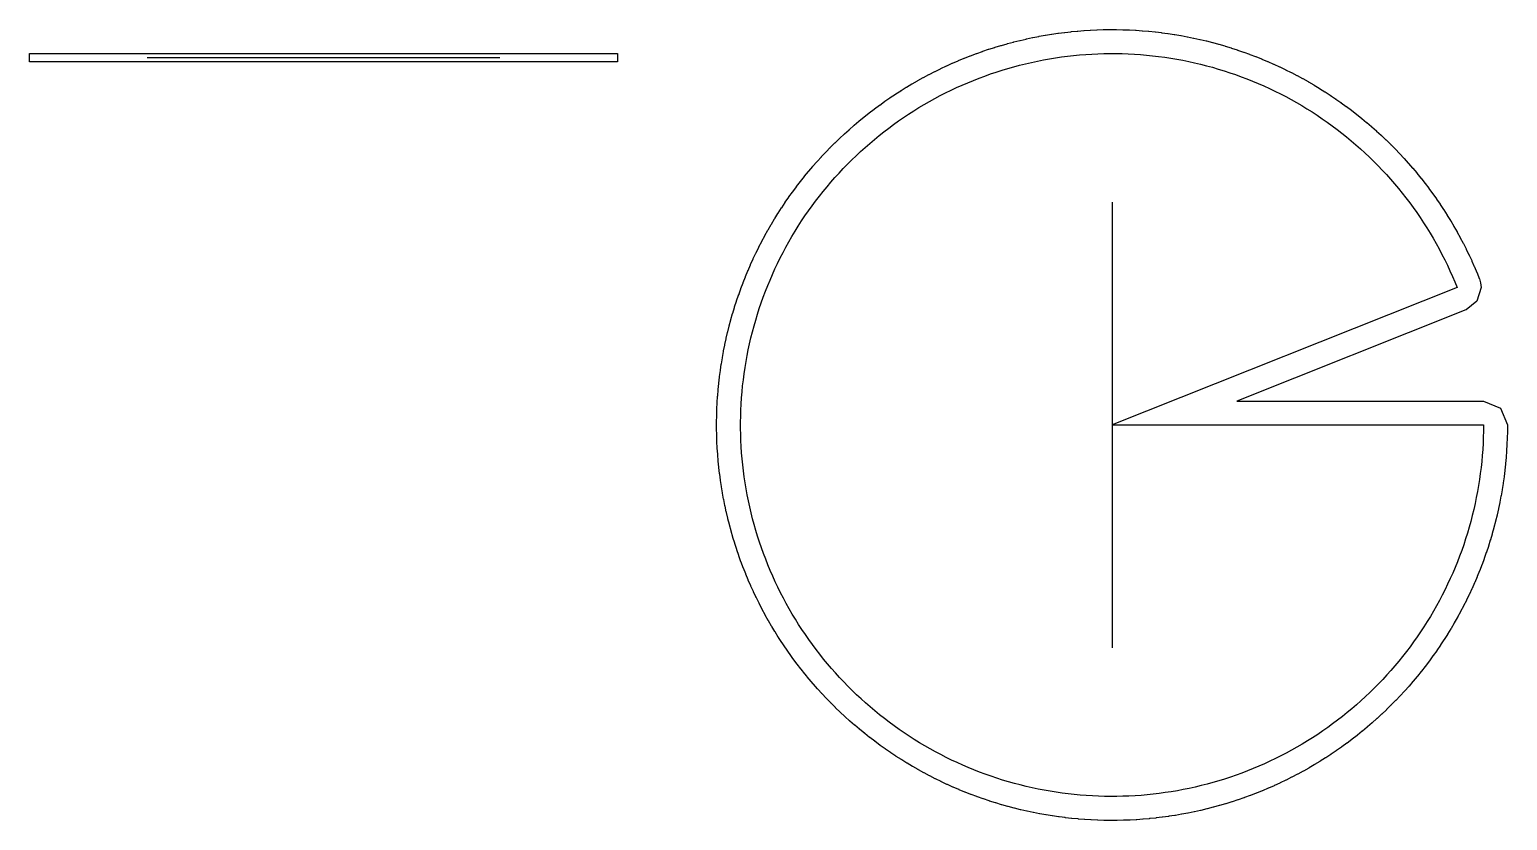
# Model space of a CAD drawing. Header units: millimetres. Extents: x -4 to 1831, y -123 to 4.
# Drawn here: x 929.4 to 1145.3, y -112 to 3.5 of the extents above; entities that cross this region are included whole.
import ezdxf

# ---------------------------------------------------------------- set-up
doc = ezdxf.new("R2010")
doc.units = ezdxf.units.MM

msp = doc.modelspace()

# ---------------------------------------------------------------- linework, layer by layer
at = {"layer": 'D01_CUT'}
msp.add_lwpolyline([(929.37867, 0), (1015.26268, 0), (1015.26268, -1.2), (929.37867, -1.2), (929.37867, 0)], close=True, dxfattribs=at)
at = {"layer": 'D01_GRAIN'}
msp.add_lwpolyline([(946.555472, -0.6), (998.085878, -0.6)], dxfattribs=at)
at = {"layer": 'D01_STITCH'}
msp.add_lwpolyline([(929.37867, 0), (1015.26268, 0), (1015.26268, -1.2), (929.37867, -1.2)], close=True, dxfattribs=at)
at = {"layer": 'K01_CUT'}
msp.add_lwpolyline([(1105.785086, -50.771217), (1141.805219, -50.771217), (1144.280093, -51.796343), (1145.305219, -54.271217), (1145.293331, -54.299918), (1145.305102, -54.299918), (1145.297803, -55.189978), (1145.297455, -55.218925), (1145.296881, -55.247399), (1145.296861, -55.247373), (1145.274966, -56.137194), (1145.274162, -56.166332), (1145.273136, -56.194633), (1145.273084, -56.194565), (1145.236599, -57.083907), (1145.235344, -57.113207), (1145.23387, -57.141362), (1145.233775, -57.14124), (1145.18271, -58.029864), (1145.181011, -58.059296), (1145.179091, -58.087328), (1145.178947, -58.087143), (1145.113315, -58.97481), (1145.111175, -59.004346), (1145.108812, -59.032274), (1145.108613, -59.032019), (1145.028432, -59.918491), (1145.025855, -59.948105), (1145.023048, -59.975941), (1145.022793, -59.975615), (1144.928084, -60.860653), (1144.925073, -60.890318), (1144.921823, -60.918074), (1144.921509, -60.917677), (1144.812299, -61.801042), (1144.808854, -61.830735), (1144.80516, -61.858417), (1144.804789, -61.85795), (1144.681106, -62.739406), (1144.677229, -62.769102), (1144.673091, -62.796717), (1144.672664, -62.796184), (1144.534542, -63.675492), (1144.530233, -63.705169), (1144.525649, -63.732718), (1144.52517, -63.732124), (1144.372646, -64.609049), (1144.367905, -64.638684), (1144.362874, -64.666168), (1144.362346, -64.665519), (1144.195461, -65.539825), (1144.190288, -65.569398), (1144.184808, -65.596816), (1144.184237, -65.596119), (1144.003036, -66.46757), (1143.997429, -66.497062), (1143.9915, -66.524411), (1143.99089, -66.523672), (1143.795421, -67.392034), (1143.789379, -67.421426), (1143.783, -67.448703), (1143.782357, -67.44793), (1143.572673, -68.312969), (1143.566195, -68.342244), (1143.559365, -68.369442), (1143.558694, -68.368643), (1143.334852, -69.230128), (1143.327936, -69.259268), (1143.320655, -69.286383), (1143.319961, -69.285565), (1143.082021, -70.143263), (1143.074667, -70.172252), (1143.066933, -70.199277), (1143.066223, -70.198448), (1142.814249, -71.052128), (1142.806454, -71.080953), (1142.798268, -71.10788), (1142.797548, -71.107047), (1142.531607, -71.95648), (1142.523371, -71.985126), (1142.514732, -72.011948), (1142.514008, -72.011117), (1142.234173, -72.856075), (1142.225493, -72.884529), (1142.216403, -72.911237), (1142.21568, -72.910416), (1141.922024, -73.750671), (1141.912901, -73.778921), (1141.90336, -73.805507), (1141.902643, -73.804701), (1141.595247, -74.640027), (1141.585679, -74.668061), (1141.575688, -74.694517), (1141.574982, -74.693733), (1141.253928, -75.523905), (1141.243914, -75.551713), (1141.233475, -75.57803), (1141.232784, -75.577271), (1140.898159, -76.402066), (1140.8877, -76.429638), (1140.876814, -76.455807), (1140.876143, -76.455078), (1140.528036, -77.274274), (1140.517131, -77.301601), (1140.5058, -77.327613), (1140.505154, -77.326918), (1140.143659, -78.140295), (1140.132308, -78.167369), (1140.120535, -78.193214), (1140.119916, -78.192557), (1139.74513, -78.999896), (1139.733335, -79.026708), (1139.721123, -79.052379), (1139.720534, -79.051761), (1139.332558, -79.852846), (1139.320319, -79.879389), (1139.30767, -79.904876), (1139.307115, -79.904301), (1138.906053, -80.698914), (1138.893372, -80.725183), (1138.880289, -80.750477), (1138.879769, -80.749945), (1138.46573, -81.537874), (1138.452609, -81.563861), (1138.439096, -81.588955), (1138.438613, -81.588467), (1138.011707, -82.3695), (1137.998148, -82.395201), (1137.984208, -82.420084), (1137.983764, -82.419641), (1137.544107, -83.193568), (1137.530112, -83.218977), (1137.51575, -83.243643), (1137.515345, -83.243244), (1137.063054, -84.009857), (1137.048627, -84.03497), (1137.033848, -84.059409), (1137.033482, -84.059055), (1136.56868, -84.818146), (1136.553824, -84.842959), (1136.53863, -84.867165), (1136.538304, -84.866853), (1136.061115, -85.618219), (1136.045835, -85.642728), (1136.030233, -85.666692), (1136.029945, -85.666421), (1135.540498, -86.409861), (1135.524798, -86.434063), (1135.508791, -86.457776), (1135.508542, -86.457545), (1135.006968, -87.192858), (1134.990853, -87.216749), (1134.974447, -87.240206), (1134.974234, -87.240011), (1134.460669, -87.966999), (1134.444144, -87.990578), (1134.427344, -88.01377), (1134.427166, -88.01361), (1133.901747, -88.732078), (1133.884818, -88.755341), (1133.867629, -88.778261), (1133.867484, -88.778132), (1133.330353, -89.487887), (1133.313026, -89.510832), (1133.295454, -89.533473), (1133.295339, -89.533373), (1132.74664, -90.234223), (1132.728922, -90.256849), (1132.710973, -90.279204), (1132.710885, -90.279129), (1132.150767, -90.970886), (1132.132664, -90.99319), (1132.114343, -91.015254), (1132.11428, -91.0152), (1131.542892, -91.697678), (1131.524411, -91.719659), (1131.505726, -91.741423), (1131.505683, -91.741388), (1130.923179, -92.414403), (1130.904329, -92.436059), (1130.885285, -92.457518), (1130.885259, -92.457497), (1130.291796, -93.120869), (1130.272583, -93.142198), (1130.253187, -93.163345), (1130.253174, -93.163334), (1129.648911, -93.816884), (1129.629345, -93.837885), (1129.609602, -93.858714), (1129.609598, -93.858711), (1128.994698, -94.502263), (1128.974786, -94.522935), (1128.954705, -94.543439), (1128.954704, -94.543439), (1128.329333, -95.17682), (1128.309084, -95.197161), (1128.28867, -95.217336), (1128.288669, -95.217335), (1127.652995, -95.840375), (1127.632418, -95.860383), (1127.611678, -95.880222), (1127.611672, -95.880217), (1126.965865, -96.492749), (1126.944969, -96.512423), (1126.923911, -96.53192), (1126.923894, -96.531908), (1126.268129, -97.133766), (1126.246922, -97.153104), (1126.225553, -97.172254), (1126.225522, -97.172231), (1125.559974, -97.763253), (1125.538466, -97.782255), (1125.516794, -97.801051), (1125.516742, -97.801015), (1124.84159, -98.381043), (1124.819791, -98.399705), (1124.797822, -98.418143), (1124.797745, -98.418091), (1124.113172, -98.986968), (1124.09109, -99.005288), (1124.068832, -99.023363), (1124.068725, -99.023291), (1123.374914, -99.580865), (1123.352558, -99.598842), (1123.33002, -99.616548), (1123.329877, -99.616455), (1122.627016, -100.162575), (1122.604396, -100.180207), (1122.581585, -100.197538), (1122.581401, -100.197421), (1121.869678, -100.731941), (1121.846803, -100.749225), (1121.823727, -100.766176), (1121.823498, -100.766035), (1121.103105, -101.288811), (1121.079983, -101.305743), (1121.05665, -101.32231), (1121.056372, -101.322142), (1120.327502, -101.833033), (1120.304143, -101.849612), (1120.280561, -101.865789), (1120.280228, -101.865594), (1119.543078, -102.364463), (1119.51949, -102.380684), (1119.495668, -102.396467), (1119.495277, -102.396244), (1118.750044, -102.882956), (1118.726236, -102.898817), (1118.702182, -102.914201), (1118.701728, -102.913949), (1117.948613, -103.388374), (1117.924593, -103.403871), (1117.900315, -103.418851), (1117.899795, -103.418571), (1117.139001, -103.880581), (1117.114777, -103.895709), (1117.090284, -103.910281), (1117.089695, -103.909973), (1116.321426, -104.359444), (1116.297006, -104.3742), (1116.272306, -104.388359), (1116.271645, -104.388023), (1115.496108, -104.824834), (1115.471498, -104.839213), (1115.446601, -104.852955), (1115.445864, -104.852593), (1114.663268, -105.276626), (1114.638475, -105.290623), (1114.613389, -105.303944), (1114.612576, -105.303557), (1113.823131, -105.714699), (1113.798162, -105.728309), (1113.772895, -105.741205), (1113.772004, -105.740796), (1112.975923, -106.138935), (1112.950783, -106.152153), (1112.925345, -106.16462), (1112.924374, -106.164189), (1112.12187, -106.54922), (1112.096567, -106.56204), (1112.070964, -106.574074), (1112.069915, -106.573625), (1111.261205, -106.945443), (1111.235741, -106.957859), (1111.209984, -106.969457), (1111.208856, -106.968993), (1110.394156, -107.327498), (1110.368538, -107.339504), (1110.342635, -107.350663), (1110.341429, -107.350186), (1109.520959, -107.695281), (1109.49519, -107.706872), (1109.469148, -107.717588), (1109.467866, -107.717102), (1108.641848, -108.048695), (1108.615932, -108.059863), (1108.58976, -108.070135), (1108.588404, -108.069642), (1107.757058, -108.387644), (1107.730999, -108.398382), (1107.704704, -108.408207), (1107.703279, -108.407712), (1106.866829, -108.712037), (1106.840628, -108.722339), (1106.814219, -108.731713), (1106.812728, -108.73122), (1105.9714, -109.021787), (1105.94506, -109.031645), (1105.918543, -109.040568), (1105.916991, -109.04008), (1105.071011, -109.316809), (1105.044534, -109.326218), (1105.017915, -109.334687), (1105.01631, -109.334208), (1104.165905, -109.597026), (1104.139292, -109.605977), (1104.112578, -109.613991), (1104.110925, -109.613525), (1103.256325, -109.862361), (1103.229577, -109.870848), (1103.202773, -109.878406), (1103.201082, -109.877956), (1102.342516, -110.112744), (1102.315634, -110.12076), (1102.288745, -110.12786), (1102.287025, -110.127431), (1101.424724, -110.348106), (1101.397708, -110.355644), (1101.370738, -110.362286), (1101.368999, -110.361881), (1100.503195, -110.568385), (1100.476045, -110.575438), (1100.448997, -110.581622), (1100.447252, -110.581244), (1099.578177, -110.773521), (1099.550894, -110.780084), (1099.523769, -110.78581), (1099.522031, -110.785461), (1098.64992, -110.96346), (1098.622504, -110.969525), (1098.595302, -110.974793), (1098.593585, -110.974477), (1097.718672, -111.138149), (1097.691124, -111.143713), (1097.663844, -111.148523), (1097.662164, -111.148241), (1096.784685, -111.297543), (1096.757006, -111.3026), (1096.729645, -111.306952), (1096.728019, -111.306707), (1095.848209, -111.441597), (1095.8204, -111.446144), (1095.792953, -111.45004), (1095.791401, -111.449831), (1094.909497, -111.570274), (1094.88156, -111.574308), (1094.854019, -111.577748), (1094.852561, -111.577575), (1093.968801, -111.683539), (1093.940739, -111.687058), (1093.913095, -111.690042), (1093.911753, -111.689905), (1093.026374, -111.781361), (1092.998191, -111.784365), (1092.970432, -111.786894), (1092.969229, -111.786791), (1092.082469, -111.863715), (1092.054171, -111.866204), (1092.02628, -111.868278), (1092.025243, -111.868206), (1091.13734, -111.930577), (1091.108936, -111.932555), (1091.080893, -111.934174), (1091.080048, -111.934129), (1090.191242, -111.98193), (1090.162741, -111.983402), (1090.134523, -111.984565), (1090.1339, -111.984542), (1089.244429, -112.01776), (1089.215845, -112.018734), (1089.187423, -112.019439), (1089.187052, -112.019432), (1088.297156, -112.038057), (1088.268504, -112.038544), (1088.239844, -112.038788), (1088.239759, -112.038788), (1087.349678, -112.042817), (1087.341759, -112.042844), (1087.333835, -112.042853), (1087.312959, -112.042792), (1087.292269, -112.042611), (1087.292276, -112.042606), (1086.402248, -112.032037), (1086.373256, -112.031587), (1086.344824, -112.030911), (1086.344858, -112.030885), (1085.455123, -112.005721), (1085.425947, -112.004815), (1085.39768, -112.003689), (1085.39776, -112.003628), (1084.508557, -111.963876), (1084.479226, -111.962521), (1084.4511, -111.960947), (1084.451235, -111.960842), (1083.562805, -111.906512), (1083.533347, -111.904714), (1083.50534, -111.902695), (1083.50554, -111.902539), (1082.61812, -111.833646), (1082.588564, -111.831408), (1082.560658, -111.828946), (1082.560929, -111.828734), (1081.674758, -111.745297), (1081.64513, -111.742623), (1081.617312, -111.739717), (1081.617654, -111.739448), (1080.732971, -111.641489), (1080.703297, -111.63838), (1080.675558, -111.635031), (1080.675971, -111.634704), (1079.793013, -111.522249), (1079.763318, -111.518708), (1079.73565, -111.514914), (1079.736133, -111.51453), (1078.855138, -111.38761), (1078.825444, -111.383637), (1078.797844, -111.379398), (1078.798391, -111.37896), (1077.919596, -111.237608), (1077.889927, -111.233203), (1077.862392, -111.228519), (1077.862999, -111.228028), (1076.98664, -111.072284), (1076.957017, -111.067446), (1076.929548, -111.062314), (1076.930208, -111.061777), (1076.056522, -110.891681), (1076.026965, -110.88641), (1075.999562, -110.88083), (1076.000269, -110.88025), (1075.12949, -110.695848), (1075.100018, -110.690144), (1075.072685, -110.684114), (1075.073433, -110.683496), (1074.205794, -110.484839), (1074.176427, -110.478699), (1074.149168, -110.472219), (1074.149947, -110.471569), (1073.285684, -110.258709), (1073.256438, -110.252133), (1073.229258, -110.245202), (1073.230062, -110.244525), (1072.369405, -110.01752), (1072.340297, -110.010506), (1072.313202, -110.003123), (1072.314023, -110.002426), (1071.457205, -109.761336), (1071.428251, -109.753883), (1071.401248, -109.746048), (1071.402079, -109.745336), (1070.54933, -109.490227), (1070.520544, -109.482333), (1070.49364, -109.474045), (1070.494473, -109.473324), (1069.646022, -109.204265), (1069.617418, -109.195929), (1069.590621, -109.187189), (1069.59145, -109.186465), (1068.747526, -108.903527), (1068.719117, -108.894748), (1068.692435, -108.885557), (1068.693253, -108.884835), (1067.854083, -108.588094), (1067.825881, -108.578872), (1067.799323, -108.569229), (1067.800124, -108.568514), (1066.965933, -108.258052), (1066.937949, -108.248384), (1066.911523, -108.238292), (1066.912302, -108.237589), (1066.083316, -107.913488), (1066.055559, -107.903374), (1066.029275, -107.892835), (1066.030027, -107.892149), (1065.206467, -107.554495), (1065.178949, -107.543936), (1065.152815, -107.53295), (1065.153536, -107.532285), (1064.335625, -107.18117), (1064.308354, -107.170166), (1064.282378, -107.158736), (1064.283065, -107.158095), (1063.471021, -106.793614), (1063.444006, -106.782164), (1063.418199, -106.770293), (1063.418847, -106.76968), (1062.612891, -106.391931), (1062.586138, -106.380036), (1062.560508, -106.367725), (1062.561116, -106.367144), (1061.761463, -105.976228), (1061.73498, -105.96389), (1061.709536, -105.951143), (1061.710101, -105.950596), (1060.916967, -105.546617), (1060.890761, -105.533837), (1060.865511, -105.520658), (1060.866033, -105.520146), (1060.07963, -105.103215), (1060.053706, -105.089995), (1060.028659, -105.076387), (1060.029137, -105.075912), (1059.249678, -104.64614), (1059.224042, -104.632483), (1059.199206, -104.618449), (1059.199639, -104.618013), (1058.427333, -104.175515), (1058.40199, -104.161423), (1058.377374, -104.146968), (1058.377763, -104.146571), (1057.612817, -103.691467), (1057.587771, -103.676944), (1057.563383, -103.662071), (1057.563728, -103.661714), (1056.806349, -103.194126), (1056.781604, -103.179175), (1056.757452, -103.16389), (1056.757755, -103.163572), (1056.008146, -102.683626), (1055.983706, -102.668252), (1055.959798, -102.652558), (1055.960059, -102.652279), (1055.218423, -102.160104), (1055.19429, -102.144311), (1055.170633, -102.128214), (1055.170857, -102.127973), (1054.437391, -101.623701), (1054.41357, -101.607494), (1054.390172, -101.590999), (1054.390358, -101.590794), (1053.665262, -101.074562), (1053.641754, -101.057946), (1053.618622, -101.041058), (1053.618775, -101.040887), (1052.902242, -100.512833), (1052.87905, -100.495814), (1052.856192, -100.478539), (1052.856314, -100.478401), (1052.148537, -99.938666), (1052.125663, -99.921251), (1052.103085, -99.903594), (1052.10318, -99.903485), (1051.40435, -99.352216), (1051.381796, -99.33441), (1051.359506, -99.316378), (1051.359576, -99.316296), (1050.669881, -98.75364), (1050.647649, -98.735451), (1050.625652, -98.717049), (1050.625702, -98.71699), (1049.945327, -98.143099), (1049.923419, -98.124535), (1049.901723, -98.105768), (1049.901755, -98.10573), (1049.230884, -97.520757), (1049.209301, -97.501825), (1049.187912, -97.482701), (1049.18793, -97.482679), (1048.526743, -96.886782), (1048.505487, -96.86749), (1048.484411, -96.848016), (1048.484419, -96.848005), (1047.833094, -96.241345), (1047.812166, -96.221701), (1047.791409, -96.201882), (1047.791412, -96.201879), (1047.150123, -95.584619), (1047.129525, -95.564631), (1047.109094, -95.544474), (1047.109094, -95.544474), (1046.478014, -94.91678), (1046.457748, -94.896457), (1046.437648, -94.875969), (1046.437649, -94.875968), (1045.816949, -94.238009), (1045.797015, -94.217359), (1045.777253, -94.196548), (1045.777259, -94.19654), (1045.167104, -93.548487), (1045.147505, -93.52752), (1045.128085, -93.506392), (1045.128099, -93.506373), (1044.528655, -92.8484), (1044.509392, -92.827126), (1044.490321, -92.805688), (1044.490346, -92.805652), (1043.901773, -92.137938), (1043.882847, -92.116364), (1043.864131, -92.094624), (1043.86417, -92.094567), (1043.286627, -91.41729), (1043.268041, -91.395426), (1043.249684, -91.373392), (1043.24974, -91.373308), (1042.683382, -90.68665), (1042.665138, -90.664505), (1042.647146, -90.642185), (1042.647222, -90.642069), (1042.092201, -89.946215), (1042.074301, -89.9238), (1042.056679, -89.9012), (1042.056777, -89.901048), (1041.513242, -89.196185), (1041.495688, -89.173507), (1041.478442, -89.150636), (1041.478564, -89.150443), (1040.946662, -88.436761), (1040.929457, -88.413829), (1040.912592, -88.390695), (1040.912739, -88.390456), (1040.392613, -87.668147), (1040.375759, -87.644971), (1040.359279, -87.621582), (1040.359453, -87.621291), (1039.851243, -86.890549), (1039.834744, -86.867138), (1039.818655, -86.843502), (1039.818856, -86.843157), (1039.322699, -86.104178), (1039.306558, -86.080541), (1039.290864, -86.056666), (1039.291094, -86.056261), (1038.807122, -85.309245), (1038.791343, -85.285389), (1038.776049, -85.261284), (1038.776307, -85.260816), (1038.304652, -84.505963), (1038.289238, -84.481896), (1038.274349, -84.45757), (1038.274635, -84.457035), (1037.815423, -83.694548), (1037.800378, -83.67028), (1037.785898, -83.64574), (1037.786213, -83.645135), (1037.339567, -82.87522), (1037.324895, -82.850756), (1037.31083, -82.826012), (1037.311171, -82.825333), (1036.877212, -82.048197), (1036.862919, -82.023545), (1036.849271, -81.998605), (1036.849638, -81.997852), (1036.428482, -81.213703), (1036.414572, -81.18887), (1036.401346, -81.163743), (1036.401738, -81.162913), (1035.993499, -80.371962), (1035.979976, -80.346955), (1035.967176, -80.321649), (1035.967591, -80.32074), (1035.572378, -79.523201), (1035.559249, -79.498025), (1035.546879, -79.472548), (1035.547314, -79.471561), (1035.165234, -78.667647), (1035.152504, -78.642308), (1035.140567, -78.61667), (1035.14102, -78.615603), (1034.772176, -77.805532), (1034.759851, -77.780034), (1034.748351, -77.754243), (1034.748818, -77.753097), (1034.393309, -76.937086), (1034.381395, -76.911434), (1034.370335, -76.885498), (1034.370814, -76.884275), (1034.028735, -76.062543), (1034.017239, -76.036741), (1034.006622, -76.01067), (1034.00711, -76.009371), (1033.678553, -75.182139), (1033.667482, -75.156191), (1033.65731, -75.129991), (1033.657803, -75.128619), (1033.342857, -74.296111), (1033.332216, -74.270019), (1033.322493, -74.243698), (1033.322987, -74.242258), (1033.021737, -73.404696), (1033.011534, -73.378464), (1033.002261, -73.352029), (1033.002753, -73.350524), (1032.715279, -72.508135), (1032.705521, -72.481764), (1032.6967, -72.455223), (1032.697186, -72.453659), (1032.423566, -71.606668), (1032.41426, -71.58016), (1032.405893, -71.55352), (1032.406369, -71.551903), (1032.146677, -70.700539), (1032.137829, -70.673895), (1032.129917, -70.647161), (1032.13038, -70.645499), (1031.884685, -69.78999), (1031.876303, -69.763212), (1031.868848, -69.736389), (1031.869293, -69.734691), (1031.637661, -68.875268), (1031.629752, -68.848355), (1031.622754, -68.821448), (1031.623178, -68.819723), (1031.405672, -67.956617), (1031.398242, -67.929571), (1031.391703, -67.902583), (1031.392102, -67.900842), (1031.18878, -67.034285), (1031.181836, -67.007105), (1031.175755, -66.980039), (1031.176127, -66.978295), (1030.987044, -66.10852), (1030.980592, -66.081207), (1030.974969, -66.054065), (1030.97531, -66.05233), (1030.800517, -65.179571), (1030.794563, -65.152126), (1030.789398, -65.124906), (1030.789706, -65.123196), (1030.62925, -64.247688), (1030.623799, -64.22011), (1030.619092, -64.192812), (1030.619365, -64.191143), (1030.473289, -63.313121), (1030.468345, -63.285413), (1030.464095, -63.258033), (1030.464333, -63.256422), (1030.332675, -62.376123), (1030.328243, -62.348284), (1030.324449, -62.320817), (1030.324651, -62.319284), (1030.207448, -61.436944), (1030.20353, -61.408978), (1030.200191, -61.381416), (1030.200356, -61.379982), (1030.09764, -60.495838), (1030.094236, -60.467748), (1030.091354, -60.44008), (1030.091483, -60.438767), (1030.00328, -59.553058), (1030.000392, -59.524849), (1029.997965, -59.497061), (1029.998061, -59.495894), (1029.924395, -58.608857), (1029.922021, -58.580535), (1029.920048, -58.552611), (1029.920114, -58.551615), (1029.861006, -57.663489), (1029.859141, -57.635062), (1029.857624, -57.606982), (1029.857664, -57.606184), (1029.813129, -56.717209), (1029.811769, -56.688688), (1029.810708, -56.660427), (1029.810727, -56.659857), (1029.780777, -55.770271), (1029.779913, -55.741669), (1029.779311, -55.713197), (1029.779316, -55.712887), (1029.76396, -54.822929), (1029.763581, -54.794264), (1029.76344, -54.765546), (1029.76344, -54.76553), (1029.762681, -53.87544), (1029.76268, -53.873947), (1029.76268, -53.872455), (1029.762784, -53.845115), (1029.763094, -53.818028), (1029.763103, -53.818039), (1029.776941, -52.928056), (1029.777495, -52.89902), (1029.778271, -52.870627), (1029.778304, -52.870671), (1029.806737, -51.981034), (1029.807744, -51.95182), (1029.808971, -51.923588), (1029.809041, -51.923679), (1029.852059, -51.034628), (1029.853514, -51.005266), (1029.855188, -50.977168), (1029.855304, -50.977318), (1029.912897, -50.089093), (1029.914794, -50.059611), (1029.916913, -50.031628), (1029.917081, -50.031844), (1029.989233, -49.144682), (1029.991569, -49.115108), (1029.994131, -49.087223), (1029.994355, -49.087509), (1030.081047, -48.201651), (1030.083819, -48.172011), (1030.086824, -48.144211), (1030.087106, -48.14457), (1030.188315, -47.260252), (1030.19152, -47.230571), (1030.194969, -47.202849), (1030.195309, -47.203278), (1030.311007, -46.320739), (1030.314645, -46.291041), (1030.318538, -46.26339), (1030.318934, -46.263887), (1030.44909, -45.383364), (1030.453161, -45.353674), (1030.457499, -45.326089), (1030.457949, -45.32665), (1030.602528, -44.44838), (1030.607031, -44.418719), (1030.611815, -44.391199), (1030.612316, -44.391819), (1030.771279, -43.516038), (1030.776214, -43.486428), (1030.781446, -43.458973), (1030.781994, -43.459645), (1030.955298, -42.586589), (1030.960666, -42.557049), (1030.966346, -42.529662), (1030.966936, -42.530379), (1031.154535, -41.660283), (1031.160337, -41.630833), (1031.166467, -41.603516), (1031.167093, -41.604271), (1031.368936, -40.737369), (1031.375174, -40.708027), (1031.381755, -40.680785), (1031.382411, -40.681571), (1031.598445, -39.818095), (1031.605119, -39.788879), (1031.612151, -39.761717), (1031.612833, -39.762525), (1031.842999, -38.902709), (1031.850111, -38.873634), (1031.857595, -38.846559), (1031.858296, -38.847383), (1032.102532, -37.991456), (1032.110083, -37.962538), (1032.11802, -37.935557), (1032.118735, -37.936389), (1032.376975, -37.084583), (1032.384967, -37.055836), (1032.393356, -37.028955), (1032.394078, -37.029788), (1032.666253, -36.182332), (1032.674688, -36.15377), (1032.683529, -36.126999), (1032.684253, -36.127825), (1032.97029, -35.284947), (1032.979168, -35.256583), (1032.98846, -35.229928), (1032.989182, -35.230743), (1033.289003, -34.392669), (1033.298325, -34.364514), (1033.308068, -34.337985), (1033.308781, -34.338782), (1033.622306, -33.505737), (1033.632074, -33.477803), (1033.642266, -33.451408), (1033.642965, -33.452182), (1033.97011, -32.624391), (1033.980323, -32.596688), (1033.990963, -32.570436), (1033.991645, -32.571182), (1034.332322, -31.748868), (1034.342981, -31.721404), (1034.354066, -31.695305), (1034.354726, -31.696019), (1034.708843, -30.879402), (1034.719948, -30.852188), (1034.731477, -30.82625), (1034.732111, -30.826928), (1035.099573, -30.016229), (1035.111123, -29.989272), (1035.123093, -29.963503), (1035.123699, -29.964143), (1035.504406, -29.159579), (1035.516401, -29.132887), (1035.528809, -29.107297), (1035.529383, -29.107896), (1035.923235, -28.309684), (1035.935672, -28.283263), (1035.948516, -28.257862), (1035.949055, -28.258418), (1036.355944, -27.466773), (1036.368823, -27.440629), (1036.382099, -27.415424), (1036.382603, -27.415936), (1036.80242, -26.63107), (1036.815738, -26.605211), (1036.829442, -26.58021), (1036.829908, -26.580678), (1037.262541, -25.802803), (1037.276296, -25.777232), (1037.290425, -25.752445), (1037.290852, -25.752868), (1037.736184, -24.982193), (1037.750372, -24.956916), (1037.764922, -24.93235), (1037.76531, -24.932729), (1038.223221, -24.169461), (1038.23784, -24.144481), (1038.252806, -24.120146), (1038.253154, -24.120481), (1038.723521, -23.364825), (1038.738567, -23.340148), (1038.753945, -23.31605), (1038.754254, -23.316344), (1039.23695, -22.568503), (1039.252419, -22.544131), (1039.268203, -22.520279), (1039.268474, -22.520532), (1039.76337, -21.780708), (1039.779256, -21.756645), (1039.795443, -21.733046), (1039.795676, -21.73326), (1040.302638, -21.001653), (1040.318938, -20.977901), (1040.335521, -20.954562), (1040.335718, -20.954741), (1040.854611, -20.231546), (1040.871318, -20.208108), (1040.888293, -20.185037), (1040.888456, -20.185183), (1041.419139, -19.470595), (1041.436247, -19.447474), (1041.453608, -19.424678), (1041.45374, -19.424793), (1041.996071, -18.719005), (1042.013574, -18.696202), (1042.031316, -18.673688), (1042.031418, -18.673777), (1042.585251, -17.976977), (1042.603143, -17.954495), (1042.621259, -17.93227), (1042.621335, -17.932335), (1043.186522, -17.244712), (1043.204795, -17.222552), (1043.223279, -17.200622), (1043.223333, -17.200667), (1043.79972, -16.522406), (1043.818368, -16.500571), (1043.837214, -16.478942), (1043.837249, -16.478971), (1044.424682, -15.810253), (1044.443696, -15.788744), (1044.462899, -15.767424), (1044.462918, -15.76744), (1045.06124, -15.108446), (1045.080612, -15.087264), (1045.100164, -15.066259), (1045.100173, -15.066266), (1045.709221, -14.417173), (1045.728943, -14.396319), (1045.748838, -14.375635), (1045.74884, -14.375637), (1046.368452, -13.73662), (1046.388516, -13.716096), (1046.408747, -13.695739), (1046.408747, -13.695739), (1047.038755, -13.066969), (1047.059152, -13.046777), (1047.079713, -13.026752), (1047.079716, -13.026754), (1047.719951, -12.408402), (1047.740672, -12.388543), (1047.761555, -12.368857), (1047.761565, -12.368864), (1048.411855, -11.761094), (1048.432892, -11.74157), (1048.45409, -11.722228), (1048.454112, -11.722245), (1049.114282, -11.125221), (1049.135625, -11.106034), (1049.157131, -11.087042), (1049.157171, -11.08707), (1049.827043, -10.500954), (1049.848683, -10.482104), (1049.870489, -10.463468), (1049.870552, -10.463511), (1050.549947, -9.888459), (1050.571874, -9.86995), (1050.593973, -9.851674), (1050.594063, -9.851735), (1051.282797, -9.287903), (1051.305004, -9.269736), (1051.327387, -9.251826), (1051.327511, -9.251907), (1052.025399, -8.699446), (1052.047874, -8.681623), (1052.070536, -8.664085), (1052.070696, -8.664188), (1052.777551, -8.123247), (1052.800287, -8.105771), (1052.823217, -8.088609), (1052.823421, -8.088736), (1053.539052, -7.55946), (1053.562039, -7.542334), (1053.585231, -7.525554), (1053.585481, -7.525707), (1054.309696, -7.008239), (1054.332925, -6.991464), (1054.356371, -6.975071), (1054.356673, -6.975251), (1055.089277, -6.469729), (1055.112739, -6.45331), (1055.13643, -6.437309), (1055.136788, -6.437517), (1055.877585, -5.944078), (1055.901272, -5.928017), (1055.925199, -5.912413), (1055.925618, -5.912649), (1056.674407, -5.431425), (1056.698311, -5.415727), (1056.722466, -5.400523), (1056.722949, -5.400788), (1057.479529, -4.931909), (1057.503642, -4.916577), (1057.528017, -4.901779), (1057.528567, -4.902072), (1058.292736, -4.445664), (1058.317049, -4.430702), (1058.341635, -4.416315), (1058.342256, -4.416636), (1059.113807, -3.972821), (1059.138313, -3.958234), (1059.163102, -3.944261), (1059.163797, -3.944609), (1059.942522, -3.513508), (1059.967215, -3.4993), (1059.992198, -3.485746), (1059.992969, -3.486119), (1060.778659, -3.067847), (1060.803532, -3.054023), (1060.8287, -3.040892), (1060.829548, -3.041289), (1061.621992, -2.635959), (1061.647038, -2.622524), (1061.672383, -2.60982), (1061.67331, -2.610239), (1062.472295, -2.217959), (1062.497509, -2.204919), (1062.523022, -2.192645), (1062.524027, -2.193084), (1063.329339, -1.813961), (1063.354714, -1.801321), (1063.380387, -1.789482), (1063.381472, -1.789938), (1064.192893, -1.424072), (1064.218426, -1.411839), (1064.24425, -1.400437), (1064.245413, -1.400907), (1065.062725, -1.048398), (1065.088411, -1.036578), (1065.114377, -1.025616), (1065.115618, -1.026098), (1065.938601, -0.68704), (1065.964436, -0.675639), (1065.990537, -0.665121), (1065.991852, -0.66561), (1066.820285, -0.340095), (1066.846266, -0.329119), (1066.872494, -0.319048), (1066.873881, -0.319541), (1067.707541, -0.007656), (1067.733664, 0.002887), (1067.760011, 0.01251), (1067.761467, 0.012016), (1068.600129, 0.310187), (1068.626393, 0.320291), (1068.652852, 0.329463), (1068.65437, 0.328972), (1069.49781, 0.613349), (1069.524212, 0.623007), (1069.550776, 0.631726), (1069.552352, 0.631242), (1070.400342, 0.901748), (1070.426881, 0.910953), (1070.453543, 0.919218), (1070.455171, 0.918744), (1071.307483, 1.175307), (1071.334157, 1.184051), (1071.360912, 1.191861), (1071.362582, 1.191401), (1072.218988, 1.433952), (1072.245796, 1.442229), (1072.272639, 1.449581), (1072.274344, 1.449141), (1073.134612, 1.677614), (1073.161554, 1.685416), (1073.18848, 1.692311), (1073.19021, 1.691892), (1074.054109, 1.906226), (1074.081185, 1.913548), (1074.10819, 1.919985), (1074.109933, 1.919591), (1074.977232, 2.119728), (1075.004441, 2.126562), (1075.031524, 2.132541), (1075.033268, 2.132176), (1075.903731, 2.318062), (1075.931074, 2.324403), (1075.958233, 2.329924), (1075.959964, 2.329589), (1076.833359, 2.501175), (1076.860834, 2.507017), (1076.888071, 2.512079), (1076.889773, 2.511779), (1077.765865, 2.669018), (1077.793472, 2.674355), (1077.820788, 2.67896), (1077.822446, 2.678694), (1078.700998, 2.821544), (1078.728736, 2.826373), (1078.756135, 2.830521), (1078.75773, 2.830292), (1079.638507, 2.958714), (1079.666374, 2.963031), (1079.693862, 2.966723), (1079.695375, 2.96653), (1080.57814, 3.080491), (1080.606133, 3.084294), (1080.633718, 3.08753), (1080.635127, 3.087373), (1081.519643, 3.186841), (1081.54776, 3.190128), (1081.575453, 3.192909), (1081.576736, 3.192787), (1082.462763, 3.277736), (1082.490998, 3.280508), (1082.518814, 3.282834), (1082.519946, 3.282745), (1083.407248, 3.353152), (1083.435594, 3.355411), (1083.46355, 3.357282), (1083.464505, 3.357223), (1084.352842, 3.413068), (1084.381291, 3.414818), (1084.409409, 3.416234), (1084.410158, 3.416199), (1085.299292, 3.457468), (1085.327832, 3.458716), (1085.356138, 3.459674), (1085.356652, 3.459659), (1086.246342, 3.48634), (1086.27496, 3.487094), (1086.303484, 3.487594), (1086.303731, 3.48759), (1087.193739, 3.499677), (1087.217481, 3.49992), (1087.241267, 3.5), (1087.241608, 3.499858), (1087.25114, 3.499986), (1088.141227, 3.497475), (1088.170105, 3.497279), (1088.198642, 3.496855), (1088.198625, 3.496843), (1089.088552, 3.479735), (1089.11763, 3.479079), (1089.145984, 3.478201), (1089.145932, 3.478161), (1090.035458, 3.44646), (1090.064707, 3.445353), (1090.092908, 3.444025), (1090.092804, 3.443946), (1090.981691, 3.397661), (1091.011082, 3.396107), (1091.039153, 3.394333), (1091.038989, 3.394206), (1091.926996, 3.33335), (1091.956501, 3.331355), (1091.984461, 3.329136), (1091.98423, 3.328956), (1092.87112, 3.253545), (1092.900711, 3.251111), (1092.928576, 3.24845), (1092.928274, 3.248213), (1093.813808, 3.158267), (1093.843459, 3.155398), (1093.871241, 3.152293), (1093.870866, 3.151998), (1094.754806, 3.047542), (1094.784493, 3.044239), (1094.812199, 3.040691), (1094.811755, 3.040338), (1095.693863, 2.921399), (1095.72356, 2.917664), (1095.751197, 2.913671), (1095.750685, 2.913262), (1096.630724, 2.779873), (1096.660409, 2.775706), (1096.68798, 2.771268), (1096.687405, 2.770805), (1097.565138, 2.623001), (1097.594789, 2.618402), (1097.622294, 2.613517), (1097.621663, 2.613005), (1098.496853, 2.450826), (1098.52645, 2.445794), (1098.553889, 2.440462), (1098.553207, 2.439904), (1099.42562, 2.263394), (1099.455141, 2.257929), (1099.482513, 2.252148), (1099.481787, 2.25155), (1100.351188, 2.060755), (1100.380615, 2.054856), (1100.407916, 2.048625), (1100.407153, 2.047991), (1101.273308, 1.842964), (1101.302623, 1.83663), (1101.329848, 1.829948), (1101.329056, 1.829285), (1102.191733, 1.61008), (1102.220919, 1.603309), (1102.248062, 1.596175), (1102.247249, 1.595488), (1103.106214, 1.362165), (1103.135255, 1.354955), (1103.16231, 1.347369), (1103.161484, 1.346665), (1104.016507, 1.099286), (1104.045388, 1.091636), (1104.072347, 1.083598), (1104.071515, 1.082881), (1104.922366, 0.821514), (1104.951072, 0.813422), (1104.97793, 0.804932), (1104.977098, 0.804209), (1105.823548, 0.528922), (1105.852067, 0.520388), (1105.878813, 0.511446), (1105.877988, 0.510722), (1106.71981, 0.221591), (1106.748128, 0.212614), (1106.774756, 0.20322), (1106.773945, 0.2025), (1107.610912, -0.100398), (1107.639018, -0.10982), (1107.665518, -0.119663), (1107.664726, -0.120374), (1108.496613, -0.436957), (1108.524496, -0.446825), (1108.55086, -0.457117), (1108.550092, -0.457813), (1109.376675, -0.787997), (1109.404326, -0.79831), (1109.430544, -0.80905), (1109.429805, -0.809727), (1110.250862, -1.153422), (1110.27827, -1.164181), (1110.304334, -1.175366), (1110.303628, -1.176021), (1111.118938, -1.533135), (1111.146096, -1.54434), (1111.171996, -1.555968), (1111.171327, -1.556596), (1111.98067, -1.927034), (1112.007569, -1.938683), (1112.033298, -1.950752), (1112.032667, -1.951351), (1112.835827, -2.335012), (1112.862459, -2.347105), (1112.888007, -2.359611), (1112.887418, -2.360178), (1113.684177, -2.756959), (1113.710537, -2.769495), (1113.735895, -2.782436), (1113.735349, -2.782968), (1114.525494, -3.192763), (1114.551574, -3.20574), (1114.576734, -3.219112), (1114.576232, -3.219608), (1115.35955, -3.642306), (1115.385345, -3.655722), (1115.410299, -3.669521), (1115.409841, -3.669979), (1116.186122, -4.105466), (1116.211627, -4.119319), (1116.236365, -4.133542), (1116.235952, -4.133961), (1117.004986, -4.582121), (1117.030197, -4.596406), (1117.054711, -4.611049), (1117.054342, -4.611428), (1117.815923, -5.07214), (1117.840835, -5.086855), (1117.865118, -5.101914), (1117.864792, -5.102253), (1118.618715, -5.575393), (1118.643325, -5.590534), (1118.667368, -5.606003), (1118.667084, -5.606304), (1119.413146, -6.091744), (1119.437449, -6.107307), (1119.461245, -6.123182), (1119.461001, -6.123444), (1120.199002, -6.621054), (1120.222995, -6.637034), (1120.246537, -6.65331), (1120.24633, -6.653535), (1120.976071, -7.163182), (1120.999752, -7.179573), (1121.023032, -7.196244), (1121.022861, -7.196433), (1121.744145, -7.71798), (1121.767511, -7.734777), (1121.790522, -7.751839), (1121.790383, -7.751994), (1122.503016, -8.2853), (1122.526066, -8.302497), (1122.5488, -8.319944), (1122.548691, -8.320068), (1123.252482, -8.864989), (1123.275213, -8.88258), (1123.297663, -8.900405), (1123.29758, -8.900502), (1123.99234, -9.456891), (1124.01475, -9.474869), (1124.03691, -9.493068), (1124.03685, -9.493139), (1124.722392, -10.060848), (1124.744479, -10.079205), (1124.766342, -10.097771), (1124.766301, -10.09782), (1125.44244, -10.676696), (1125.464202, -10.695426), (1125.485762, -10.714353), (1125.485737, -10.714384), (1126.152292, -11.30427), (1126.173728, -11.323364), (1126.194978, -11.342646), (1126.194964, -11.342663), (1126.851755, -11.943401), (1126.872864, -11.962852), (1126.893798, -11.982482), (1126.893793, -11.982489), (1127.540643, -12.593917), (1127.561423, -12.613717), (1127.582035, -12.633688), (1127.582034, -12.633689), (1128.21877, -13.255644), (1128.23922, -13.275783), (1128.259503, -13.296089), (1128.259503, -13.296089), (1128.885954, -13.928403), (1128.906071, -13.948874), (1128.926021, -13.969507), (1128.926018, -13.969511), (1129.542014, -14.612013), (1129.561798, -14.632806), (1129.581408, -14.65376), (1129.581399, -14.653773), (1130.186775, -15.306291), (1130.206224, -15.327397), (1130.225488, -15.348665), (1130.22547, -15.348691), (1130.820063, -16.01105), (1130.839176, -16.03246), (1130.858089, -16.054033), (1130.858057, -16.054078), (1131.441708, -16.726099), (1131.460482, -16.747804), (1131.479038, -16.769677), (1131.478991, -16.769745), (1132.051543, -17.451248), (1132.069976, -17.473239), (1132.08817, -17.495402), (1132.088105, -17.495499), (1132.649403, -18.1863), (1132.667493, -18.208567), (1132.68532, -18.231014), (1132.685235, -18.231145), (1133.235128, -18.931058), (1133.252873, -18.953593), (1133.270327, -18.976315), (1133.270219, -18.976485), (1133.80856, -19.685322), (1133.825958, -19.708115), (1133.843034, -19.731105), (1133.842901, -19.731318), (1134.369545, -20.448889), (1134.386593, -20.471931), (1134.403286, -20.49518), (1134.403127, -20.495442), (1134.917932, -21.221553), (1134.934627, -21.244835), (1134.950932, -21.268336), (1134.950746, -21.268651), (1135.453573, -22.003107), (1135.469912, -22.026621), (1135.485825, -22.050365), (1135.485611, -22.050737), (1135.976326, -22.793341), (1135.992305, -22.817077), (1136.00782, -22.841056), (1136.007578, -22.841489), (1136.486048, -23.592041), (1136.501664, -23.615992), (1136.516777, -23.640197), (1136.516506, -23.640695), (1136.982602, -24.398993), (1136.997852, -24.423151), (1137.012558, -24.447574), (1137.012259, -24.44814), (1137.465856, -25.21398), (1137.480735, -25.238337), (1137.495029, -25.26297), (1137.494703, -25.263607), (1137.935679, -26.036783), (1137.950182, -26.061332), (1137.964061, -26.086165), (1137.963708, -26.086877), (1138.391945, -26.86718), (1138.406068, -26.891914), (1138.419527, -26.916939), (1138.419149, -26.917727), (1138.834531, -27.704949), (1138.848269, -27.729861), (1138.861304, -27.755069), (1138.860902, -27.755935), (1139.263319, -28.549863), (1139.276666, -28.574947), (1139.289273, -28.60033), (1139.28885, -28.601274), (1139.678192, -29.401696), (1139.691143, -29.426946), (1139.703319, -29.452495), (1139.702876, -29.453519), (1140.079039, -30.260218), (1140.091588, -30.285629), (1140.10333, -30.311336), (1140.10287, -30.312439), (1140.465752, -31.125198), (1140.477894, -31.150766), (1140.489197, -31.176622), (1140.488724, -31.177803), (1140.838228, -31.996404), (1140.849955, -32.022124), (1140.860817, -32.048121), (1140.860334, -32.049379), (1141.196366, -32.873602), (1141.208284, -32.913157), (1141.218091, -32.9256), (1141.212682, -32.927754), (1141.388576, -33.511527), (1141.455369, -34.194942), (1140.837559, -36.181272), (1139.251382, -37.447153), (1139.250087, -37.446665), (1105.785086, -50.771217)], close=True, dxfattribs=at)
at = {"layer": 'K01_GRAIN'}
msp.add_lwpolyline([(1087.53395, -21.708571), (1087.53395, -86.834282)], dxfattribs=at)
at = {"layer": 'K01_STITCH'}
msp.add_lwpolyline([(1087.533217, -54.271217), (1141.805219, -54.271217), (1141.79792, -55.161278), (1141.776025, -56.051099), (1141.73954, -56.940441), (1141.688475, -57.829066), (1141.622843, -58.716733), (1141.542662, -59.603205), (1141.447954, -60.488242), (1141.338744, -61.371608), (1141.215061, -62.253063), (1141.076939, -63.132371), (1140.924415, -64.009296), (1140.75753, -64.883602), (1140.576329, -65.755053), (1140.38086, -66.623416), (1140.171177, -67.488456), (1139.947335, -68.34994), (1139.709395, -69.207638), (1139.457421, -70.061318), (1139.19148, -70.910751), (1138.911644, -71.755709), (1138.617989, -72.595963), (1138.310593, -73.431289), (1137.989539, -74.261461), (1137.654913, -75.086256), (1137.306805, -75.905452), (1136.94531, -76.718829), (1136.570524, -77.526168), (1136.182548, -78.327252), (1135.781486, -79.121866), (1135.367447, -79.909795), (1134.940541, -80.690828), (1134.500884, -81.464755), (1134.048593, -82.231367), (1133.583791, -82.990458), (1133.106603, -83.741825), (1132.617156, -84.485265), (1132.115582, -85.220578), (1131.602017, -85.947566), (1131.076598, -86.666034), (1130.539467, -87.375789), (1129.990769, -88.076639), (1129.43065, -88.768396), (1128.859261, -89.450874), (1128.276757, -90.12389), (1127.683294, -90.787262), (1127.079031, -91.440812), (1126.464132, -92.084364), (1125.838761, -92.717745), (1125.203086, -93.340786), (1124.557279, -93.953317), (1123.901514, -94.555174), (1123.235966, -95.146197), (1122.560815, -95.726224), (1121.876242, -96.295101), (1121.182432, -96.852675), (1120.479571, -97.398795), (1119.767848, -97.933315), (1119.047454, -98.456091), (1118.318584, -98.966982), (1117.581434, -99.465851), (1116.836201, -99.952563), (1116.083086, -100.426988), (1115.322292, -100.888998), (1114.554023, -101.33847), (1113.778486, -101.775281), (1112.99589, -102.199314), (1112.206445, -102.610456), (1111.410364, -103.008596), (1110.60786, -103.393626), (1109.799149, -103.765444), (1108.98445, -104.123949), (1108.16398, -104.469044), (1107.337961, -104.800637), (1106.506616, -105.118639), (1105.670166, -105.422965), (1104.828839, -105.713531), (1103.982859, -105.990261), (1103.132455, -106.253079), (1102.277855, -106.501916), (1101.419288, -106.736703), (1100.556987, -106.957379), (1099.691183, -107.163883), (1098.822108, -107.35616), (1097.949997, -107.534158), (1097.075084, -107.69783), (1096.197605, -107.847131), (1095.317795, -107.982022), (1094.435891, -108.102465), (1093.55213, -108.20843), (1092.666751, -108.299886), (1091.779991, -108.376809), (1090.892088, -108.43918), (1090.003282, -108.48698), (1089.113812, -108.520198), (1088.223916, -108.538824), (1087.333835, -108.542853), (1086.443807, -108.532284), (1085.554072, -108.50712), (1084.66487, -108.467368), (1083.776439, -108.413039), (1082.889019, -108.344146), (1082.002847, -108.260709), (1081.118164, -108.16275), (1080.235206, -108.050295), (1079.354211, -107.923375), (1078.475415, -107.782024), (1077.599057, -107.626279), (1076.72537, -107.456183), (1075.85459, -107.271782), (1074.986952, -107.073125), (1074.122688, -106.860265), (1073.262032, -106.633259), (1072.405214, -106.39217), (1071.552465, -106.137061), (1070.704015, -105.868001), (1069.860091, -105.585063), (1069.020921, -105.288323), (1068.18673, -104.97786), (1067.357744, -104.653759), (1066.534183, -104.316105), (1065.716272, -103.96499), (1064.904228, -103.600509), (1064.098271, -103.22276), (1063.298618, -102.831843), (1062.505483, -102.427865), (1061.719081, -102.010934), (1060.939621, -101.581162), (1060.167315, -101.138664), (1059.402369, -100.68356), (1058.64499, -100.215973), (1057.895382, -99.736027), (1057.153745, -99.243852), (1056.42028, -98.739581), (1055.695183, -98.223348), (1054.97865, -97.695293), (1054.270874, -97.155559), (1053.572044, -96.604289), (1052.88235, -96.041632), (1052.201975, -95.467741), (1051.531104, -94.882768), (1050.869917, -94.286872), (1050.218591, -93.680212), (1049.577302, -93.062952), (1048.946222, -92.435259), (1048.325522, -91.797299), (1047.715367, -91.149247), (1047.115923, -90.491274), (1046.52735, -89.82356), (1045.949806, -89.146282), (1045.383448, -88.459624), (1044.828427, -87.76377), (1044.284893, -87.058908), (1043.752991, -86.345226), (1043.232865, -85.622917), (1042.724656, -84.892175), (1042.228498, -84.153196), (1041.744527, -83.40618), (1041.272872, -82.651328), (1040.81366, -81.888841), (1040.367014, -81.118927), (1039.933055, -80.341791), (1039.511899, -79.557642), (1039.103661, -78.766692), (1038.708448, -77.969153), (1038.326369, -77.16524), (1037.957524, -76.355169), (1037.602015, -75.539158), (1037.259936, -74.717426), (1036.93138, -73.890195), (1036.616434, -73.057686), (1036.315184, -72.220125), (1036.02771, -71.377735), (1035.75409, -70.530744), (1035.494398, -69.67938), (1035.248702, -68.823872), (1035.017071, -67.964449), (1034.799565, -67.101343), (1034.596243, -66.234785), (1034.40716, -65.36501), (1034.232366, -64.492251), (1034.07191, -63.616743), (1033.925833, -62.738721), (1033.794176, -61.858421), (1033.676973, -60.976081), (1033.574256, -60.091937), (1033.486053, -59.206228), (1033.412388, -58.319191), (1033.35328, -57.431065), (1033.308745, -56.542089), (1033.278795, -55.652503), (1033.263439, -54.762545), (1033.26268, -53.872455), (1033.276518, -52.982472), (1033.304951, -52.092836), (1033.347969, -51.203785), (1033.405562, -50.31556), (1033.477715, -49.428399), (1033.564407, -48.54254), (1033.665615, -47.658222), (1033.781313, -46.775683), (1033.911469, -45.89516), (1034.056047, -45.01689), (1034.21501, -44.14111), (1034.388315, -43.268054), (1034.575914, -42.397957), (1034.777758, -41.531055), (1034.993791, -40.667579), (1035.223957, -39.807762), (1035.468192, -38.951836), (1035.726432, -38.10003), (1035.998607, -37.252574), (1036.284644, -36.409695), (1036.584465, -35.571621), (1036.89799, -34.738577), (1037.225135, -33.910786), (1037.565812, -33.088472), (1037.919929, -32.271856), (1038.287391, -31.461157), (1038.668099, -30.656593), (1039.06195, -29.858381), (1039.46884, -29.066736), (1039.888657, -28.28187), (1040.32129, -27.503995), (1040.766622, -26.73332), (1041.224533, -25.970051), (1041.6949, -25.214395), (1042.177596, -24.466555), (1042.672492, -23.726731), (1043.179455, -22.995123), (1043.698348, -22.271928), (1044.229031, -21.55734), (1044.771363, -20.851551), (1045.325196, -20.154752), (1045.890382, -19.467129), (1046.46677, -18.788867), (1047.054203, -18.12015), (1047.652524, -17.461156), (1048.261573, -16.812063), (1048.881184, -16.173046), (1049.511192, -15.544277), (1050.151428, -14.925924), (1050.801718, -14.318155), (1051.461888, -13.721132), (1052.13176, -13.135016), (1052.811155, -12.559964), (1053.499889, -11.996132), (1054.197777, -11.443671), (1054.904632, -10.90273), (1055.620263, -10.373454), (1056.344478, -9.855986), (1057.077082, -9.350464), (1057.817878, -8.857025), (1058.566667, -8.375801), (1059.323247, -7.906922), (1060.087415, -7.450514), (1060.858966, -7.0067), (1061.637691, -6.575599), (1062.423382, -6.157327), (1063.215826, -5.751997), (1064.014812, -5.359717), (1064.820123, -4.980593), (1065.631544, -4.614728), (1066.448855, -4.262219), (1067.271838, -3.923161), (1068.100271, -3.597646), (1068.933931, -3.28576), (1069.772593, -2.987589), (1070.616033, -2.703212), (1071.464024, -2.432706), (1072.316336, -2.176143), (1073.172741, -1.933592), (1074.03301, -1.705119), (1074.896909, -1.490786), (1075.764207, -1.290649), (1076.634671, -1.104762), (1077.508066, -0.933176), (1078.384158, -0.775937), (1079.262711, -0.633087), (1080.143488, -0.504665), (1081.026253, -0.390704), (1081.910769, -0.291236), (1082.796796, -0.206288), (1083.684098, -0.135882), (1084.572435, -0.080037), (1085.461568, -0.038768), (1086.351258, -0.012087), (1087.241267, 0), (1088.131354, -0.002511), (1089.02128, -0.019619), (1089.910806, -0.051319), (1090.799692, -0.097604), (1091.6877, -0.15846), (1092.57459, -0.233871), (1093.460124, -0.323817), (1094.344064, -0.428273), (1095.226172, -0.547212), (1096.106211, -0.680602), (1096.983944, -0.828406), (1097.859134, -0.990586), (1098.731548, -1.167096), (1099.600949, -1.357891), (1100.467104, -1.562918), (1101.329781, -1.782122), (1102.188746, -2.015445), (1103.043769, -2.262824), (1103.894621, -2.524191), (1104.741071, -2.799477), (1105.582893, -3.088609), (1106.41986, -3.391507), (1107.251747, -3.70809), (1108.07833, -4.038274), (1108.899387, -4.38197), (1109.714697, -4.739084), (1110.524041, -5.109522), (1111.3272, -5.493183), (1112.12396, -5.889964), (1112.914105, -6.299759), (1113.697423, -6.722457), (1114.473704, -7.157945), (1115.242738, -7.606105), (1116.004319, -8.066817), (1116.758242, -8.539957), (1117.504304, -9.025397), (1118.242304, -9.523008), (1118.972045, -10.032655), (1119.693329, -10.554201), (1120.405962, -11.087507), (1121.109754, -11.632427), (1121.804514, -12.188817), (1122.490056, -12.756525), (1123.166196, -13.335401), (1123.832751, -13.925287), (1124.489542, -14.526025), (1125.136393, -15.137454), (1125.773129, -15.759409), (1126.399579, -16.391723), (1127.015576, -17.034225), (1127.620952, -17.686743), (1128.215546, -18.349102), (1128.799197, -19.021123), (1129.371749, -19.702626), (1129.933047, -20.393427), (1130.48294, -21.09334), (1131.021281, -21.802177), (1131.547924, -22.519748), (1132.062729, -23.245859), (1132.565556, -23.980316), (1133.05627, -24.72292), (1133.53474, -25.473471), (1134.000836, -26.231769), (1134.454433, -26.997609), (1134.89541, -27.770784), (1135.323647, -28.551088), (1135.73903, -29.33831), (1136.141446, -30.132238), (1136.530788, -30.93266), (1136.906951, -31.739358), (1137.269833, -32.552117), (1137.619337, -33.370719), (1137.955369, -34.194942)], close=True, dxfattribs=at)

doc.saveas('drawing.dxf')
